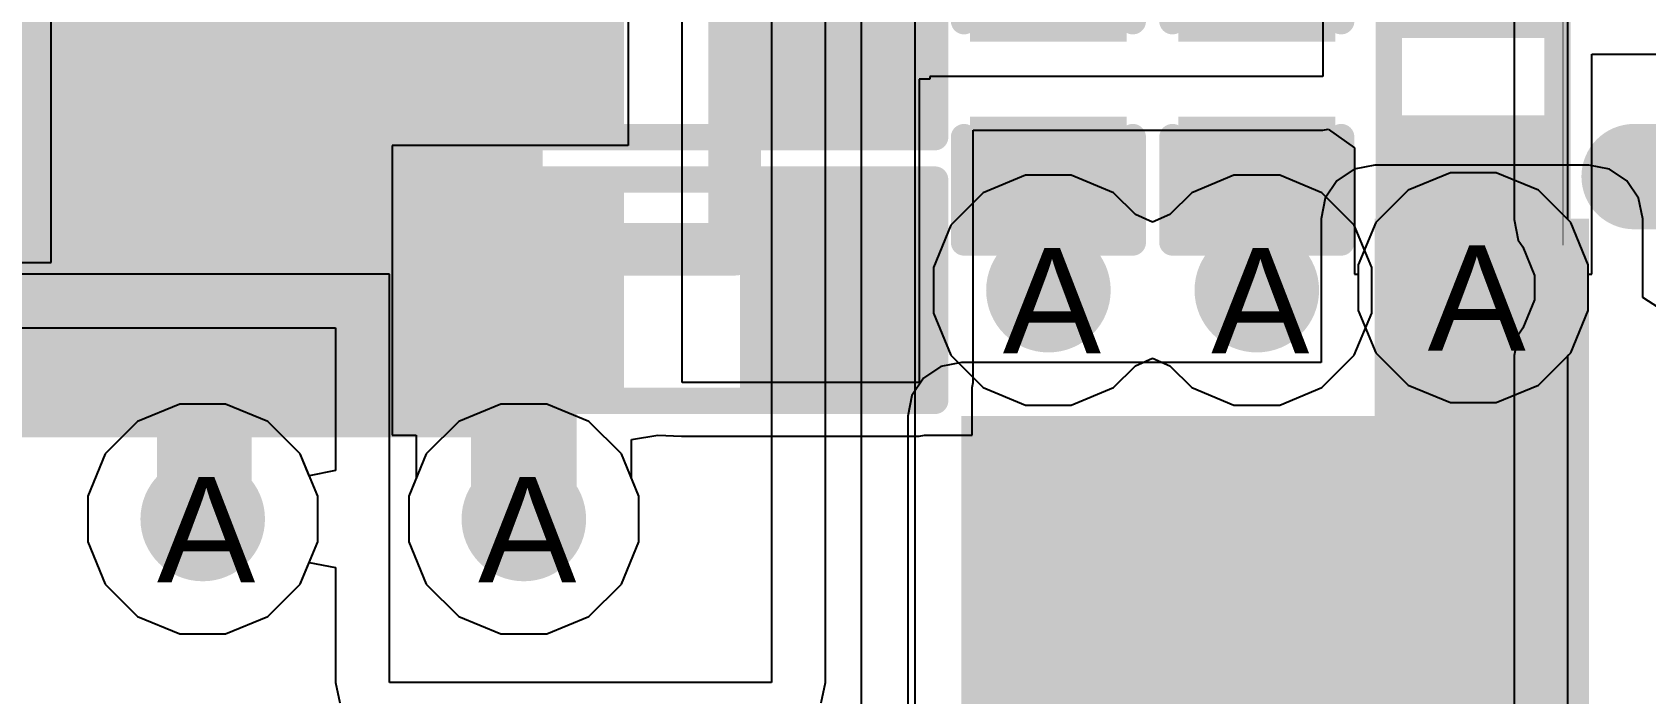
# Model space of a CAD drawing. Header units: inches. Extents: x 0 to 5271, y 0 to 5417.
# Drawn here: x 5 to 12.77, y 55.83 to 59.01 of the extents above; entities that cross this region are included whole.
import ezdxf

# ---------------------------------------------------------------- set-up
doc = ezdxf.new("R2010")
doc.units = ezdxf.units.IN
for name, color, linetype in [('Bottom Layer', 5, 'Continuous'), ('Bottom Overlay', 54, 'Continuous'), ('Bottom Paste', 16, 'Continuous'), ('Bottom Solder', 6, 'Continuous'), ('Drill Drawing', 1, 'Continuous'), ('L2_GND1', 16, 'Continuous'), ('L3_SIG1', 76, 'Continuous'), ('L4_PWR', 90, 'Continuous'), ('L5_GND2', 156, 'Continuous'), ('L6_SIG2', 130, 'Continuous'), ('L7_GND3', 216, 'Continuous'), ('Top Layer', 1, 'Continuous'), ('Top Overlay', 2, 'Continuous'), ('Top Paste', 8, 'Continuous'), ('Top Solder', 216, 'Continuous'), ('Via Holes', 16, 'Continuous')]:
    doc.layers.add(name, color=color, linetype=linetype)
doc.styles.add('Arial', font='', dxfattribs={"height": 0.2})
doc.styles.get('Arial').set_extended_font_data('Arial')

# ---------------------------------------------------------------- blocks, each defined once
blk = doc.blocks.new('CAP_0402_27')
at = {"layer": 'Top Layer'}
for points in [[(-0.6985, -0.3175), (-0.6985, 0.3175), (-0.2413, 0.3175), (-0.2413, -0.3175)], [(0.2413, -0.3175), (0.2413, 0.3175), (0.6985, 0.3175), (0.6985, -0.3175)]]:
    blk.add_hatch(color=1, dxfattribs=at).paths.add_polyline_path(points)
at = {"layer": 'Top Paste'}
for points in [[(-0.6985, -0.3175), (-0.6985, 0.3175), (-0.2413, 0.3175), (-0.2413, -0.3175)], [(0.2413, -0.3175), (0.2413, 0.3175), (0.6985, 0.3175), (0.6985, -0.3175)]]:
    blk.add_hatch(color=8, dxfattribs=at).paths.add_polyline_path(points)
at = {"layer": 'Top Solder'}
for points in [[(-0.7585, -0.3775), (-0.7585, 0.3775), (-0.1813, 0.3775), (-0.1813, -0.3775)], [(0.1813, -0.3775), (0.1813, 0.3775), (0.7585, 0.3775), (0.7585, -0.3775)]]:
    blk.add_hatch(color=216, dxfattribs=at).paths.add_polyline_path(points)
at = {"layer": 'Top Overlay'}
for points in [[(-0.2794, 0.4064, 0.127, 0.127, 0), (-0.7874, 0.4064, 0.127, 0.127, 0)], [(-0.7874, -0.4064, 0.127, 0.127, 0), (-0.7874, 0.4064, 0.127, 0.127, 0)], [(0.7874, 0.4064, 0.127, 0.127, 0), (0.2794, 0.4064, 0.127, 0.127, 0)], [(0.7874, -0.4064, 0.127, 0.127, 0), (0.7874, 0.4064, 0.127, 0.127, 0)], [(-0.2794, -0.4064, 0.127, 0.127, 0), (-0.7874, -0.4064, 0.127, 0.127, 0)], [(0.7874, -0.4064, 0.127, 0.127, 0), (0.2794, -0.4064, 0.127, 0.127, 0)]]:
    blk.add_lwpolyline(points, format="xyseb", dxfattribs=at)
for points in [[(-0.8191, 0.4064, 0.0635, 0.0635, 1), (-0.7556, 0.4064, 0.0635, 0.0635, 1)], [(-0.8191, 0.4064, 0.0635, 0.0635, 1), (-0.7556, 0.4064, 0.0635, 0.0635, 1)], [(-0.3111, 0.4064, 0.0635, 0.0635, 1), (-0.2476, 0.4064, 0.0635, 0.0635, 1)], [(0.2477, 0.4064, 0.0635, 0.0635, 1), (0.3112, 0.4064, 0.0635, 0.0635, 1)], [(0.7557, 0.4064, 0.0635, 0.0635, 1), (0.8192, 0.4064, 0.0635, 0.0635, 1)], [(0.7557, 0.4064, 0.0635, 0.0635, 1), (0.8192, 0.4064, 0.0635, 0.0635, 1)], [(-0.8191, -0.4064, 0.0635, 0.0635, 1), (-0.7556, -0.4064, 0.0635, 0.0635, 1)], [(-0.8191, -0.4064, 0.0635, 0.0635, 1), (-0.7556, -0.4064, 0.0635, 0.0635, 1)], [(-0.3111, -0.4064, 0.0635, 0.0635, 1), (-0.2476, -0.4064, 0.0635, 0.0635, 1)], [(0.2477, -0.4064, 0.0635, 0.0635, 1), (0.3112, -0.4064, 0.0635, 0.0635, 1)], [(0.7557, -0.4064, 0.0635, 0.0635, 1), (0.8192, -0.4064, 0.0635, 0.0635, 1)], [(0.7557, -0.4064, 0.0635, 0.0635, 1), (0.8192, -0.4064, 0.0635, 0.0635, 1)]]:
    blk.add_lwpolyline(points, format="xyseb", close=True, dxfattribs=at)
blk = doc.blocks.new('R___0603_29')
at = {"layer": 'Top Layer'}
for points in [[(-0.381, 0.4445), (-0.381, -0.4445), (-1.143, -0.4445), (-1.143, 0.4445)], [(1.143, 0.4445), (1.143, -0.4445), (0.381, -0.4445), (0.381, 0.4445)]]:
    blk.add_hatch(color=1, dxfattribs=at).paths.add_polyline_path(points)
at = {"layer": 'Top Paste'}
for points in [[(-0.381, 0.4445), (-0.381, -0.4445), (-1.143, -0.4445), (-1.143, 0.4445)], [(1.143, 0.4445), (1.143, -0.4445), (0.381, -0.4445), (0.381, 0.4445)]]:
    blk.add_hatch(color=8, dxfattribs=at).paths.add_polyline_path(points)
at = {"layer": 'Top Solder'}
for points in [[(-0.2794, 0.5461), (-0.2794, -0.5461), (-1.2446, -0.5461), (-1.2446, 0.5461)], [(1.2446, 0.5461), (1.2446, -0.5461), (0.2794, -0.5461), (0.2794, 0.5461)]]:
    blk.add_hatch(color=216, dxfattribs=at).paths.add_polyline_path(points)
at = {"layer": 'Top Overlay'}
for points in [[(-1.2192, 0.5334, 0.127, 0.127, 0), (-1.2192, -0.5334, 0.127, 0.127, 0)], [(1.2192, 0.5334, 0.127, 0.127, 0), (-1.2192, 0.5334, 0.127, 0.127, 0)], [(1.2192, 0.5334, 0.127, 0.127, 0), (1.2192, -0.5334, 0.127, 0.127, 0)], [(1.2192, -0.5334, 0.127, 0.127, 0), (-1.2192, -0.5334, 0.127, 0.127, 0)]]:
    blk.add_lwpolyline(points, format="xyseb", dxfattribs=at)
for points in [[(-1.251, 0.5334, 0.0635, 0.0635, 1), (-1.1874, 0.5334, 0.0635, 0.0635, 1)], [(-1.251, 0.5334, 0.0635, 0.0635, 1), (-1.1874, 0.5334, 0.0635, 0.0635, 1)], [(1.1874, 0.5334, 0.0635, 0.0635, 1), (1.251, 0.5334, 0.0635, 0.0635, 1)], [(1.1874, 0.5334, 0.0635, 0.0635, 1), (1.251, 0.5334, 0.0635, 0.0635, 1)], [(-1.251, -0.5334, 0.0635, 0.0635, 1), (-1.1874, -0.5334, 0.0635, 0.0635, 1)], [(-1.251, -0.5334, 0.0635, 0.0635, 1), (-1.1874, -0.5334, 0.0635, 0.0635, 1)], [(1.1874, -0.5334, 0.0635, 0.0635, 1), (1.251, -0.5334, 0.0635, 0.0635, 1)], [(1.1874, -0.5334, 0.0635, 0.0635, 1), (1.251, -0.5334, 0.0635, 0.0635, 1)]]:
    blk.add_lwpolyline(points, format="xyseb", close=True, dxfattribs=at)
blk = doc.blocks.new('R___0603_30')
at = {"layer": 'Top Layer'}
for points in [[(-0.381, 0.4445), (-0.381, -0.4445), (-1.143, -0.4445), (-1.143, 0.4445)], [(1.143, 0.4445), (1.143, -0.4445), (0.381, -0.4445), (0.381, 0.4445)]]:
    blk.add_hatch(color=1, dxfattribs=at).paths.add_polyline_path(points)
at = {"layer": 'Top Paste'}
for points in [[(-0.381, 0.4445), (-0.381, -0.4445), (-1.143, -0.4445), (-1.143, 0.4445)], [(1.143, 0.4445), (1.143, -0.4445), (0.381, -0.4445), (0.381, 0.4445)]]:
    blk.add_hatch(color=8, dxfattribs=at).paths.add_polyline_path(points)
at = {"layer": 'Top Solder'}
for points in [[(-0.2794, 0.5461), (-0.2794, -0.5461), (-1.2446, -0.5461), (-1.2446, 0.5461)], [(1.2446, 0.5461), (1.2446, -0.5461), (0.2794, -0.5461), (0.2794, 0.5461)]]:
    blk.add_hatch(color=216, dxfattribs=at).paths.add_polyline_path(points)
at = {"layer": 'Top Overlay'}
for points in [[(-1.2192, -0.5334, 0.127, 0.127, 0), (-1.2192, 0.5334, 0.127, 0.127, 0)], [(-1.2192, 0.5334, 0.127, 0.127, 0), (1.2192, 0.5334, 0.127, 0.127, 0)], [(1.2192, -0.5334, 0.127, 0.127, 0), (1.2192, 0.5334, 0.127, 0.127, 0)], [(-1.2192, -0.5334, 0.127, 0.127, 0), (1.2192, -0.5334, 0.127, 0.127, 0)]]:
    blk.add_lwpolyline(points, format="xyseb", dxfattribs=at)
for points in [[(-1.25095, 0.5334, 0.0635, 0.0635, 1), (-1.18745, 0.5334, 0.0635, 0.0635, 1)], [(-1.25095, 0.5334, 0.0635, 0.0635, 1), (-1.18745, 0.5334, 0.0635, 0.0635, 1)], [(1.18745, 0.5334, 0.0635, 0.0635, 1), (1.25095, 0.5334, 0.0635, 0.0635, 1)], [(1.18745, 0.5334, 0.0635, 0.0635, 1), (1.25095, 0.5334, 0.0635, 0.0635, 1)], [(-1.25095, -0.5334, 0.0635, 0.0635, 1), (-1.18745, -0.5334, 0.0635, 0.0635, 1)], [(-1.25095, -0.5334, 0.0635, 0.0635, 1), (-1.18745, -0.5334, 0.0635, 0.0635, 1)], [(1.18745, -0.5334, 0.0635, 0.0635, 1), (1.25095, -0.5334, 0.0635, 0.0635, 1)], [(1.18745, -0.5334, 0.0635, 0.0635, 1), (1.25095, -0.5334, 0.0635, 0.0635, 1)]]:
    blk.add_lwpolyline(points, format="xyseb", close=True, dxfattribs=at)
blk = doc.blocks.new('C____E_B_241')
at = {"layer": 'Bottom Layer'}
blk.add_hatch(color=5, dxfattribs=at).paths.add_polyline_path([(5.045, 1.285), (7.835, 1.285), (7.835, -1.285), (5.045, -1.285)])
at = {"layer": 'Bottom Paste'}
blk.add_hatch(color=16, dxfattribs=at).paths.add_polyline_path([(5.045, 1.285), (7.835, 1.285), (7.835, -1.285), (5.045, -1.285)])
at = {"layer": 'Bottom Solder'}
blk.add_hatch(color=6, dxfattribs=at).paths.add_polyline_path([(4.9434, 1.3866), (7.9366, 1.3866), (7.9366, -1.3866), (4.9434, -1.3866)])
at = {"layer": 'Bottom Overlay'}
for points in [[(7.03, 2.3114, 0.254, 0.254, 0), (-0.3868, 2.3114, 0.254, 0.254, 0)], [(7.03, 1.5748, 0.254, 0.254, 0), (7.03, 2.3114, 0.254, 0.254, 0)]]:
    blk.add_lwpolyline(points, format="xyseb", dxfattribs=at)
for points in [[(6.9665, 2.3114, 0.127, 0.127, 1), (7.0935, 2.3114, 0.127, 0.127, 1)], [(6.9665, 2.3114, 0.127, 0.127, 1), (7.0935, 2.3114, 0.127, 0.127, 1)], [(6.9665, 1.5748, 0.127, 0.127, 1), (7.0935, 1.5748, 0.127, 0.127, 1)]]:
    blk.add_lwpolyline(points, format="xyseb", close=True, dxfattribs=at)
blk = doc.blocks.new('R___0402_397')
at = {"layer": 'Top Layer'}
for points in [[(-0.6985, -0.3176), (-0.6985, 0.3174), (-0.2413, 0.3174), (-0.2413, -0.3176)], [(0.2413, -0.3176), (0.2413, 0.3174), (0.6985, 0.3174), (0.6985, -0.3176)]]:
    blk.add_hatch(color=1, dxfattribs=at).paths.add_polyline_path(points)
at = {"layer": 'Top Paste'}
for points in [[(-0.6985, -0.3176), (-0.6985, 0.3174), (-0.2413, 0.3174), (-0.2413, -0.3176)], [(0.2413, -0.3176), (0.2413, 0.3174), (0.6985, 0.3174), (0.6985, -0.3176)]]:
    blk.add_hatch(color=8, dxfattribs=at).paths.add_polyline_path(points)
at = {"layer": 'Top Solder'}
for points in [[(-0.7535, -0.3726), (-0.7535, 0.3725), (-0.1863, 0.3725), (-0.1863, -0.3726)], [(0.1863, -0.3726), (0.1863, 0.3725), (0.7535, 0.3725), (0.7535, -0.3726)]]:
    blk.add_hatch(color=216, dxfattribs=at).paths.add_polyline_path(points)
at = {"layer": 'Top Overlay'}
for points in [[(-0.7874, 0.4063, 0.127, 0.127, 0), (-0.7874, -0.4065, 0.127, 0.127, 0)], [(-0.7874, 0.4063, 0.127, 0.127, 0), (0.7874, 0.4063, 0.127, 0.127, 0)], [(0.7874, 0.4063, 0.127, 0.127, 0), (0.7874, -0.4065, 0.127, 0.127, 0)], [(-0.7874, -0.4065, 0.127, 0.127, 0), (0.7874, -0.4065, 0.127, 0.127, 0)], [(-0.8128, -0.4319, 0.00323, 0.00323, 0), (0.8128, -0.4319, 0.00323, 0.00323, 0)]]:
    blk.add_lwpolyline(points, format="xyseb", dxfattribs=at)
for points in [[(-0.8191, 0.4063, 0.0635, 0.0635, 1), (-0.7556, 0.4063, 0.0635, 0.0635, 1)], [(-0.8191, 0.4063, 0.0635, 0.0635, 1), (-0.7556, 0.4063, 0.0635, 0.0635, 1)], [(0.7557, 0.4063, 0.0635, 0.0635, 1), (0.8192, 0.4063, 0.0635, 0.0635, 1)], [(0.7557, 0.4063, 0.0635, 0.0635, 1), (0.8192, 0.4063, 0.0635, 0.0635, 1)], [(-0.8191, -0.4065, 0.0635, 0.0635, 1), (-0.7556, -0.4065, 0.0635, 0.0635, 1)], [(-0.8191, -0.4065, 0.0635, 0.0635, 1), (-0.7556, -0.4065, 0.0635, 0.0635, 1)], [(0.7557, -0.4065, 0.0635, 0.0635, 1), (0.8192, -0.4065, 0.0635, 0.0635, 1)], [(0.7557, -0.4065, 0.0635, 0.0635, 1), (0.8192, -0.4065, 0.0635, 0.0635, 1)], [(-0.8136, -0.4319, 0.00161, 0.00161, 1), (-0.812, -0.4319, 0.00161, 0.00161, 1)], [(0.812, -0.4319, 0.00161, 0.00161, 1), (0.8136, -0.4319, 0.00161, 0.00161, 1)]]:
    blk.add_lwpolyline(points, format="xyseb", close=True, dxfattribs=at)
blk = doc.blocks.new('CAP_0402_627')
at = {"layer": 'Top Layer'}
for points in [[(-0.6985, -0.3175), (-0.6985, 0.3175), (-0.2413, 0.3175), (-0.2413, -0.3175)], [(0.2413, -0.3175), (0.2413, 0.3175), (0.6985, 0.3175), (0.6985, -0.3175)]]:
    blk.add_hatch(color=1, dxfattribs=at).paths.add_polyline_path(points)
at = {"layer": 'Top Paste'}
for points in [[(-0.6985, -0.3175), (-0.6985, 0.3175), (-0.2413, 0.3175), (-0.2413, -0.3175)], [(0.2413, -0.3175), (0.2413, 0.3175), (0.6985, 0.3175), (0.6985, -0.3175)]]:
    blk.add_hatch(color=8, dxfattribs=at).paths.add_polyline_path(points)
at = {"layer": 'Top Solder'}
for points in [[(-0.7585, -0.3775), (-0.7585, 0.3775), (-0.1813, 0.3775), (-0.1813, -0.3775)], [(0.1813, -0.3775), (0.1813, 0.3775), (0.7585, 0.3775), (0.7585, -0.3775)]]:
    blk.add_hatch(color=216, dxfattribs=at).paths.add_polyline_path(points)
at = {"layer": 'Top Overlay'}
for points in [[(-0.7874, -0.4064, 0.127, 0.127, 0), (-0.7874, 0.4064, 0.127, 0.127, 0)], [(-0.2794, 0.4064, 0.127, 0.127, 0), (-0.7874, 0.4064, 0.127, 0.127, 0)], [(0.7874, 0.4064, 0.127, 0.127, 0), (0.2794, 0.4064, 0.127, 0.127, 0)], [(0.7874, -0.4064, 0.127, 0.127, 0), (0.7874, 0.4064, 0.127, 0.127, 0)], [(-0.2794, -0.4064, 0.127, 0.127, 0), (-0.7874, -0.4064, 0.127, 0.127, 0)], [(0.7874, -0.4064, 0.127, 0.127, 0), (0.2794, -0.4064, 0.127, 0.127, 0)]]:
    blk.add_lwpolyline(points, format="xyseb", dxfattribs=at)
for points in [[(-0.8192, 0.4064, 0.0635, 0.0635, 1), (-0.7557, 0.4064, 0.0635, 0.0635, 1)], [(-0.8192, 0.4064, 0.0635, 0.0635, 1), (-0.7557, 0.4064, 0.0635, 0.0635, 1)], [(-0.3112, 0.4064, 0.0635, 0.0635, 1), (-0.2477, 0.4064, 0.0635, 0.0635, 1)], [(0.2476, 0.4064, 0.0635, 0.0635, 1), (0.3111, 0.4064, 0.0635, 0.0635, 1)], [(0.7556, 0.4064, 0.0635, 0.0635, 1), (0.8191, 0.4064, 0.0635, 0.0635, 1)], [(0.7556, 0.4064, 0.0635, 0.0635, 1), (0.8191, 0.4064, 0.0635, 0.0635, 1)], [(-0.8192, -0.4064, 0.0635, 0.0635, 1), (-0.7557, -0.4064, 0.0635, 0.0635, 1)], [(-0.8192, -0.4064, 0.0635, 0.0635, 1), (-0.7557, -0.4064, 0.0635, 0.0635, 1)], [(-0.3112, -0.4064, 0.0635, 0.0635, 1), (-0.2477, -0.4064, 0.0635, 0.0635, 1)], [(0.2476, -0.4064, 0.0635, 0.0635, 1), (0.3111, -0.4064, 0.0635, 0.0635, 1)], [(0.7556, -0.4064, 0.0635, 0.0635, 1), (0.8191, -0.4064, 0.0635, 0.0635, 1)], [(0.7556, -0.4064, 0.0635, 0.0635, 1), (0.8191, -0.4064, 0.0635, 0.0635, 1)]]:
    blk.add_lwpolyline(points, format="xyseb", close=True, dxfattribs=at)

msp = doc.modelspace()

# ---------------------------------------------------------------- hatches: boundary and pattern name
at = {"layer": 'Bottom Layer'}
h = msp.add_hatch(color=5, dxfattribs=at)
edge = h.paths.add_edge_path()
edge.add_arc((9.8931, 57.7708), 0.3, 0, 360)
h = msp.add_hatch(color=5, dxfattribs=at)
edge = h.paths.add_edge_path()
edge.add_arc((10.8969, 57.7708), 0.3, 0, 360)
for points in [[(11.4652, 54.1636), (12.4968, 54.1636), (12.4968, 58.1152), (11.4652, 58.1152)], [(9.4742, 54.1636), (11.7329, 54.1636), (11.7329, 57.1636), (9.4742, 57.1636)]]:
    msp.add_hatch(color=5, dxfattribs=at).paths.add_polyline_path(points)
h = msp.add_hatch(color=5, dxfattribs=at)
edge = h.paths.add_edge_path()
edge.add_arc((11.9396, 57.7834), 0.3, 0, 360)
h = msp.add_hatch(color=5, dxfattribs=at)
edge = h.paths.add_edge_path()
edge.add_arc((5.8191, 56.6674), 0.3, 0, 360)
h = msp.add_hatch(color=5, dxfattribs=at)
edge = h.paths.add_edge_path()
edge.add_arc((7.366, 56.6674), 0.3, 0, 360)
at = {"layer": 'L2_GND1'}
h = msp.add_hatch(color=16, dxfattribs=at)
edge = h.paths.add_edge_path()
edge.add_arc((9.8931, 57.7708), 0.3, 0, 360)
h = msp.add_hatch(color=16, dxfattribs=at)
edge = h.paths.add_edge_path()
edge.add_arc((10.8969, 57.7708), 0.3, 0, 360)
h = msp.add_hatch(color=16, dxfattribs=at)
edge = h.paths.add_edge_path()
edge.add_arc((11.9396, 57.7834), 0.3, 0, 360)
h = msp.add_hatch(color=16, dxfattribs=at)
edge = h.paths.add_edge_path()
edge.add_arc((5.8191, 56.6674), 0.3, 0, 360)
h = msp.add_hatch(color=16, dxfattribs=at)
edge = h.paths.add_edge_path()
edge.add_arc((7.366, 56.6674), 0.3, 0, 360)
at = {"layer": 'L3_SIG1'}
h = msp.add_hatch(color=76, dxfattribs=at)
edge = h.paths.add_edge_path()
edge.add_arc((9.8931, 57.7708), 0.3, 0, 360)
h = msp.add_hatch(color=76, dxfattribs=at)
edge = h.paths.add_edge_path()
edge.add_arc((10.8969, 57.7708), 0.3, 0, 360)
h = msp.add_hatch(color=76, dxfattribs=at)
edge = h.paths.add_edge_path()
edge.add_arc((11.9396, 57.7834), 0.3, 0, 360)
h = msp.add_hatch(color=76, dxfattribs=at)
edge = h.paths.add_edge_path()
edge.add_arc((5.8191, 56.6674), 0.3, 0, 360)
h = msp.add_hatch(color=76, dxfattribs=at)
edge = h.paths.add_edge_path()
edge.add_arc((7.366, 56.6674), 0.3, 0, 360)
at = {"layer": 'L4_PWR'}
h = msp.add_hatch(color=90, dxfattribs=at)
edge = h.paths.add_edge_path()
edge.add_arc((9.8931, 57.7708), 0.3, 0, 360)
h = msp.add_hatch(color=90, dxfattribs=at)
edge = h.paths.add_edge_path()
edge.add_arc((10.8969, 57.7708), 0.3, 0, 360)
h = msp.add_hatch(color=90, dxfattribs=at)
edge = h.paths.add_edge_path()
edge.add_arc((11.9396, 57.7834), 0.3, 0, 360)
h = msp.add_hatch(color=90, dxfattribs=at)
edge = h.paths.add_edge_path()
edge.add_arc((5.8191, 56.6674), 0.3, 0, 360)
h = msp.add_hatch(color=90, dxfattribs=at)
edge = h.paths.add_edge_path()
edge.add_arc((7.366, 56.6674), 0.3, 0, 360)
at = {"layer": 'L5_GND2'}
h = msp.add_hatch(color=156, dxfattribs=at)
edge = h.paths.add_edge_path()
edge.add_arc((9.8931, 57.7708), 0.3, 0, 360)
h = msp.add_hatch(color=156, dxfattribs=at)
edge = h.paths.add_edge_path()
edge.add_arc((10.8969, 57.7708), 0.3, 0, 360)
h = msp.add_hatch(color=156, dxfattribs=at)
edge = h.paths.add_edge_path()
edge.add_arc((11.9396, 57.7834), 0.3, 0, 360)
h = msp.add_hatch(color=156, dxfattribs=at)
edge = h.paths.add_edge_path()
edge.add_arc((5.8191, 56.6674), 0.3, 0, 360)
h = msp.add_hatch(color=156, dxfattribs=at)
edge = h.paths.add_edge_path()
edge.add_arc((7.366, 56.6674), 0.3, 0, 360)
at = {"layer": 'L6_SIG2'}
h = msp.add_hatch(color=130, dxfattribs=at)
edge = h.paths.add_edge_path()
edge.add_arc((9.8931, 57.7708), 0.3, 0, 360)
h = msp.add_hatch(color=130, dxfattribs=at)
edge = h.paths.add_edge_path()
edge.add_arc((10.8969, 57.7708), 0.3, 0, 360)
h = msp.add_hatch(color=130, dxfattribs=at)
edge = h.paths.add_edge_path()
edge.add_arc((11.9396, 57.7834), 0.3, 0, 360)
h = msp.add_hatch(color=130, dxfattribs=at)
edge = h.paths.add_edge_path()
edge.add_arc((5.8191, 56.6674), 0.3, 0, 360)
h = msp.add_hatch(color=130, dxfattribs=at)
edge = h.paths.add_edge_path()
edge.add_arc((7.366, 56.6674), 0.3, 0, 360)
at = {"layer": 'L7_GND3'}
h = msp.add_hatch(color=216, dxfattribs=at)
edge = h.paths.add_edge_path()
edge.add_arc((9.8931, 57.7708), 0.3, 0, 360)
h = msp.add_hatch(color=216, dxfattribs=at)
edge = h.paths.add_edge_path()
edge.add_arc((10.8969, 57.7708), 0.3, 0, 360)
h = msp.add_hatch(color=216, dxfattribs=at)
edge = h.paths.add_edge_path()
edge.add_arc((11.9396, 57.7834), 0.3, 0, 360)
h = msp.add_hatch(color=216, dxfattribs=at)
edge = h.paths.add_edge_path()
edge.add_arc((5.8191, 56.6674), 0.3, 0, 360)
h = msp.add_hatch(color=216, dxfattribs=at)
edge = h.paths.add_edge_path()
edge.add_arc((7.366, 56.6674), 0.3, 0, 360)
at = {"layer": 'Top Layer'}
h = msp.add_hatch(color=1, dxfattribs=at)
edge = h.paths.add_edge_path()
edge.add_arc((9.8931, 57.7708), 0.3, 0, 360)
h = msp.add_hatch(color=1, dxfattribs=at)
edge = h.paths.add_edge_path()
edge.add_arc((10.8969, 57.7708), 0.3, 0, 360)
h = msp.add_hatch(color=1, dxfattribs=at)
edge = h.paths.add_edge_path()
edge.add_arc((11.9396, 57.7834), 0.3, 0, 360)
h = msp.add_hatch(color=1, dxfattribs=at)
edge = h.paths.add_edge_path()
edge.add_arc((5.8191, 56.6674), 0.3, 0, 360)
h = msp.add_hatch(color=1, dxfattribs=at)
edge = h.paths.add_edge_path()
edge.add_arc((7.366, 56.6674), 0.3, 0, 360)
at = {"layer": 'Via Holes'}
h = msp.add_hatch(color=7, dxfattribs=at)
edge = h.paths.add_edge_path()
edge.add_arc((9.8931, 57.7708), 0.15, 0, 360)
h = msp.add_hatch(color=7, dxfattribs=at)
edge = h.paths.add_edge_path()
edge.add_arc((10.8969, 57.7708), 0.15, 0, 360)
h = msp.add_hatch(color=7, dxfattribs=at)
edge = h.paths.add_edge_path()
edge.add_arc((11.9396, 57.7834), 0.15, 0, 360)
h = msp.add_hatch(color=7, dxfattribs=at)
edge = h.paths.add_edge_path()
edge.add_arc((5.8191, 56.6674), 0.15, 0, 360)
h = msp.add_hatch(color=7, dxfattribs=at)
edge = h.paths.add_edge_path()
edge.add_arc((7.366, 56.6674), 0.15, 0, 360)

# ---------------------------------------------------------------- linework, layer by layer
at = {"layer": 'Bottom Layer'}
for p, q in [((11.4652, 58.3742), (11.3661, 58.3545)), ((12.4968, 58.3742), (11.4652, 58.3742)), ((12.5959, 58.3545), (12.4968, 58.3742)), ((11.2821, 58.2983), (11.2259, 58.2143)), ((11.3661, 58.3545), (11.2821, 58.2983)), ((12.6799, 58.2983), (12.5959, 58.3545)), ((12.7361, 58.2143), (12.6799, 58.2983)), ((11.2259, 58.2143), (11.2062, 58.1152)), ((12.7558, 58.1152), (12.7361, 58.2143)), ((11.2062, 58.1152), (11.2062, 57.4226)), ((12.7558, 57.7351), (12.7558, 58.1152)), ((12.8828, 57.6539), (12.7558, 57.7351)), ((9.3751, 57.4028), (9.2911, 57.3467)), ((9.4742, 57.4226), (9.3751, 57.4028)), ((11.2062, 57.4226), (9.4742, 57.4226)), ((9.2911, 57.3467), (9.2349, 57.2627)), ((7.2558, 57.2214), (7.0522, 57.1371)), ((7.4762, 57.2214), (7.2558, 57.2214)), ((7.6798, 57.1371), (7.4762, 57.2214)), ((9.2349, 57.2627), (9.2152, 57.1636)), ((7.0522, 57.1371), (6.8963, 56.9812)), ((7.8357, 56.9812), (7.6798, 57.1371)), ((9.2152, 57.1636), (9.2152, 54.1636)), ((6.8963, 56.9812), (6.812, 56.7776)), ((7.92, 56.7776), (7.8357, 56.9812)), ((6.812, 56.7776), (6.812, 56.5572)), ((7.92, 56.5572), (7.92, 56.7776)), ((6.812, 56.5572), (6.8963, 56.3536)), ((7.8357, 56.3536), (7.92, 56.5572)), ((6.8963, 56.3536), (7.0522, 56.1977)), ((7.6798, 56.1977), (7.8357, 56.3536)), ((7.0522, 56.1977), (7.2558, 56.1134)), ((7.4762, 56.1134), (7.6798, 56.1977)), ((7.2558, 56.1134), (7.4762, 56.1134))]:
    msp.add_line(p, q, dxfattribs=at)
at = {"layer": 'L2_GND1'}
for p, q in [((8.9916, 64.8696), (8.9916, 53.5635)), ((9.2506, 54.5691), (9.2506, 59.877)), ((11.8294, 58.3374), (11.6258, 58.253)), ((12.0498, 58.3374), (11.8294, 58.3374)), ((12.2534, 58.253), (12.0498, 58.3374)), ((11.6258, 58.253), (11.47, 58.0972)), ((12.4093, 58.0972), (12.2534, 58.253)), ((11.47, 58.0972), (11.3856, 57.8936)), ((12.4936, 57.8936), (12.4093, 58.0972)), ((11.3856, 57.8936), (11.3856, 57.6732)), ((12.4936, 57.6732), (12.4936, 57.8936)), ((11.3856, 57.6732), (11.47, 57.4696)), ((12.4093, 57.4696), (12.4936, 57.6732)), ((11.47, 57.4696), (11.6258, 57.3137)), ((12.2534, 57.3137), (12.4093, 57.4696)), ((11.6258, 57.3137), (11.8294, 57.2294)), ((12.0498, 57.2294), (12.2534, 57.3137)), ((5.7089, 57.2214), (5.5053, 57.1371)), ((5.9293, 57.2214), (5.7089, 57.2214)), ((6.1329, 57.1371), (5.9293, 57.2214)), ((7.2558, 57.2214), (7.0522, 57.1371)), ((7.4762, 57.2214), (7.2558, 57.2214)), ((7.6798, 57.1371), (7.4762, 57.2214)), ((11.8294, 57.2294), (12.0498, 57.2294)), ((5.5053, 57.1371), (5.3494, 56.9812)), ((6.2887, 56.9812), (6.1329, 57.1371)), ((7.0522, 57.1371), (6.8963, 56.9812)), ((7.8357, 56.9812), (7.6798, 57.1371)), ((5.3494, 56.9812), (5.2651, 56.7776)), ((6.3731, 56.7776), (6.2887, 56.9812)), ((6.8963, 56.9812), (6.812, 56.7776)), ((7.92, 56.7776), (7.8357, 56.9812)), ((5.2651, 56.7776), (5.2651, 56.5572)), ((6.3731, 56.5572), (6.3731, 56.7776)), ((6.812, 56.7776), (6.812, 56.5572)), ((7.92, 56.5572), (7.92, 56.7776)), ((5.2651, 56.5572), (5.3494, 56.3536)), ((6.2887, 56.3536), (6.3731, 56.5572)), ((6.812, 56.5572), (6.8963, 56.3536)), ((7.8357, 56.3536), (7.92, 56.5572)), ((5.3494, 56.3536), (5.5053, 56.1977)), ((6.1329, 56.1977), (6.2887, 56.3536)), ((6.8963, 56.3536), (7.0522, 56.1977)), ((7.6798, 56.1977), (7.8357, 56.3536)), ((5.5053, 56.1977), (5.7089, 56.1134)), ((5.9293, 56.1134), (6.1329, 56.1977)), ((7.0522, 56.1977), (7.2558, 56.1134)), ((7.4762, 56.1134), (7.6798, 56.1977)), ((5.7089, 56.1134), (5.9293, 56.1134)), ((7.2558, 56.1134), (7.4762, 56.1134))]:
    msp.add_line(p, q, dxfattribs=at)
at = {"layer": 'L3_SIG1'}
for p, q in [((9.7829, 58.3248), (9.5793, 58.2405)), ((10.0033, 58.3248), (9.7829, 58.3248)), ((10.207, 58.2405), (10.0033, 58.3248)), ((10.7867, 58.3248), (10.5831, 58.2405)), ((11.0071, 58.3248), (10.7867, 58.3248)), ((11.2107, 58.2405), (11.0071, 58.3248)), ((9.5793, 58.2405), (9.4235, 58.0846)), ((10.3121, 58.1354), (10.207, 58.2405)), ((10.5831, 58.2405), (10.478, 58.1354)), ((11.3666, 58.0846), (11.2107, 58.2405)), ((9.4235, 58.0846), (9.3391, 57.881)), ((10.395, 58.0988), (10.3121, 58.1354)), ((10.478, 58.1354), (10.395, 58.0988)), ((11.4509, 57.881), (11.3666, 58.0846)), ((9.3391, 57.881), (9.3391, 57.6606)), ((11.4509, 57.6606), (11.4509, 57.881)), ((9.3391, 57.6606), (9.4235, 57.457)), ((11.3666, 57.457), (11.4509, 57.6606)), ((9.4235, 57.457), (9.5793, 57.3012)), ((10.3121, 57.4063), (10.395, 57.4428)), ((10.395, 57.4428), (10.478, 57.4063)), ((11.2107, 57.3012), (11.3666, 57.457)), ((10.207, 57.3012), (10.3121, 57.4063)), ((10.478, 57.4063), (10.5831, 57.3012)), ((9.5793, 57.3012), (9.7829, 57.2168)), ((10.0033, 57.2168), (10.207, 57.3012)), ((10.5831, 57.3012), (10.7867, 57.2168)), ((11.0071, 57.2168), (11.2107, 57.3012)), ((5.7089, 57.2214), (5.5053, 57.1371)), ((5.9293, 57.2214), (5.7089, 57.2214)), ((6.1329, 57.1371), (5.9293, 57.2214)), ((7.2558, 57.2214), (7.0522, 57.1371)), ((7.4762, 57.2214), (7.2558, 57.2214)), ((7.6798, 57.1371), (7.4762, 57.2214)), ((9.7829, 57.2168), (10.0033, 57.2168)), ((10.7867, 57.2168), (11.0071, 57.2168)), ((5.5053, 57.1371), (5.3494, 56.9812)), ((6.2887, 56.9812), (6.1329, 57.1371)), ((7.0522, 57.1371), (6.8963, 56.9812)), ((7.8357, 56.9812), (7.6798, 57.1371)), ((5.3494, 56.9812), (5.2651, 56.7776)), ((6.3731, 56.7776), (6.2887, 56.9812)), ((6.8963, 56.9812), (6.812, 56.7776)), ((7.92, 56.7776), (7.8357, 56.9812)), ((5.2651, 56.7776), (5.2651, 56.5572)), ((6.3731, 56.5572), (6.3731, 56.7776)), ((6.812, 56.7776), (6.812, 56.5572)), ((7.92, 56.5572), (7.92, 56.7776)), ((5.2651, 56.5572), (5.3494, 56.3536)), ((6.2887, 56.3536), (6.3731, 56.5572)), ((6.812, 56.5572), (6.8963, 56.3536)), ((7.8357, 56.3536), (7.92, 56.5572)), ((5.3494, 56.3536), (5.5053, 56.1977)), ((6.1329, 56.1977), (6.2887, 56.3536)), ((6.8963, 56.3536), (7.0522, 56.1977)), ((7.6798, 56.1977), (7.8357, 56.3536)), ((5.5053, 56.1977), (5.7089, 56.1134)), ((5.9293, 56.1134), (6.1329, 56.1977)), ((7.0522, 56.1977), (7.2558, 56.1134)), ((7.4762, 56.1134), (7.6798, 56.1977)), ((5.7089, 56.1134), (5.9293, 56.1134)), ((7.2558, 56.1134), (7.4762, 56.1134))]:
    msp.add_line(p, q, dxfattribs=at)
msp.add_lwpolyline([(12.7146, 58.3186, 0.508, 0.508, 0), (17.6795, 58.3186, 0.508, 0.508, 0)], format="xyseb", dxfattribs=at)
msp.add_lwpolyline([(12.5876, 58.3186, 0.254, 0.254, 1), (12.8416, 58.3186, 0.254, 0.254, 1)], format="xyseb", close=True, dxfattribs=at)
at = {"layer": 'L4_PWR'}
for p, q in [((12.3952, 58.1113), (12.3952, 61.4283)), ((12.1362, 61.3048), (12.1362, 58.1113)), ((8.5598, 59.817), (8.5598, 55.88)), ((8.8188, 55.88), (8.8188, 59.817)), ((9.7829, 58.3248), (9.5793, 58.2405)), ((10.0033, 58.3248), (9.7829, 58.3248)), ((10.207, 58.2405), (10.0033, 58.3248)), ((10.7867, 58.3248), (10.5831, 58.2405)), ((11.0071, 58.3248), (10.7867, 58.3248)), ((11.2107, 58.2405), (11.0071, 58.3248)), ((9.5793, 58.2405), (9.4235, 58.0846)), ((10.3121, 58.1354), (10.207, 58.2405)), ((10.5831, 58.2405), (10.478, 58.1354)), ((11.3666, 58.0846), (11.2107, 58.2405)), ((9.4235, 58.0846), (9.3391, 57.881)), ((10.395, 58.0988), (10.3121, 58.1354)), ((10.478, 58.1354), (10.395, 58.0988)), ((11.4509, 57.881), (11.3666, 58.0846)), ((12.1362, 58.1113), (12.1559, 58.0122)), ((12.4093, 58.0972), (12.3952, 58.1113)), ((12.4936, 57.8936), (12.4093, 58.0972)), ((12.1559, 58.0122), (12.1776, 57.9797)), ((12.1776, 57.9797), (12.2346, 57.8421)), ((6.7183, 57.8485), (4.064, 57.8485)), ((6.7183, 55.88), (6.7183, 57.8485)), ((9.3391, 57.881), (9.3391, 57.6606)), ((11.4509, 57.6606), (11.4509, 57.881)), ((12.2346, 57.8421), (12.2346, 57.7247)), ((12.4936, 57.6732), (12.4936, 57.8936)), ((12.2346, 57.7247), (12.1776, 57.5871)), ((12.4093, 57.4696), (12.4936, 57.6732)), ((9.3391, 57.6606), (9.4235, 57.457)), ((11.3666, 57.457), (11.4509, 57.6606)), ((4.064, 57.5895), (6.4593, 57.5895)), ((6.4593, 57.5895), (6.4593, 56.9013)), ((12.1559, 57.5546), (12.1362, 57.4555)), ((12.1776, 57.5871), (12.1559, 57.5546)), ((9.4235, 57.457), (9.5793, 57.3012)), ((10.3121, 57.4063), (10.395, 57.4428)), ((10.395, 57.4428), (10.478, 57.4063)), ((11.2107, 57.3012), (11.3666, 57.457)), ((12.1362, 57.4555), (12.1362, 55.0926)), ((12.3952, 57.4555), (12.4093, 57.4696)), ((12.3952, 55.0926), (12.3952, 57.4555)), ((10.207, 57.3012), (10.3121, 57.4063)), ((10.478, 57.4063), (10.5831, 57.3012)), ((9.5793, 57.3012), (9.7829, 57.2168)), ((10.0033, 57.2168), (10.207, 57.3012)), ((10.5831, 57.3012), (10.7867, 57.2168)), ((11.0071, 57.2168), (11.2107, 57.3012)), ((5.7089, 57.2214), (5.5053, 57.1371)), ((5.9293, 57.2214), (5.7089, 57.2214)), ((6.1329, 57.1371), (5.9293, 57.2214)), ((9.7829, 57.2168), (10.0033, 57.2168)), ((10.7867, 57.2168), (11.0071, 57.2168)), ((5.5053, 57.1371), (5.3494, 56.9812)), ((6.2887, 56.9812), (6.1329, 57.1371)), ((5.3494, 56.9812), (5.2651, 56.7776)), ((6.3323, 56.876), (6.2887, 56.9812)), ((6.4593, 56.9013), (6.3323, 56.876)), ((5.2651, 56.7776), (5.2651, 56.5572)), ((5.2651, 56.5572), (5.3494, 56.3536)), ((6.2887, 56.3536), (6.3323, 56.4588)), ((6.3323, 56.4588), (6.4593, 56.4335)), ((6.4593, 56.4335), (6.4593, 55.88)), ((5.3494, 56.3536), (5.5053, 56.1977)), ((6.1329, 56.1977), (6.2887, 56.3536)), ((5.5053, 56.1977), (5.7089, 56.1134)), ((5.9293, 56.1134), (6.1329, 56.1977)), ((5.7089, 56.1134), (5.9293, 56.1134)), ((6.4593, 55.88), (6.479, 55.7809)), ((8.5598, 55.88), (6.7183, 55.88)), ((8.7991, 55.7809), (8.8188, 55.88))]:
    msp.add_line(p, q, dxfattribs=at)
at = {"layer": 'L5_GND2'}
for p, q in [((11.8294, 58.3374), (11.6258, 58.253)), ((12.0498, 58.3374), (11.8294, 58.3374)), ((12.2534, 58.253), (12.0498, 58.3374)), ((11.6258, 58.253), (11.47, 58.0972)), ((12.4093, 58.0972), (12.2534, 58.253)), ((11.47, 58.0972), (11.3856, 57.8936)), ((12.4936, 57.8936), (12.4093, 58.0972)), ((11.3856, 57.8936), (11.3856, 57.6732)), ((12.4936, 57.6732), (12.4936, 57.8936)), ((11.3856, 57.6732), (11.47, 57.4696)), ((12.4093, 57.4696), (12.4936, 57.6732)), ((11.47, 57.4696), (11.6258, 57.3137)), ((12.2534, 57.3137), (12.4093, 57.4696)), ((11.6258, 57.3137), (11.8294, 57.2294)), ((12.0498, 57.2294), (12.2534, 57.3137)), ((7.2558, 57.2214), (7.0522, 57.1371)), ((7.4762, 57.2214), (7.2558, 57.2214)), ((7.6798, 57.1371), (7.4762, 57.2214)), ((11.8294, 57.2294), (12.0498, 57.2294)), ((7.0522, 57.1371), (6.8963, 56.9812)), ((7.8357, 56.9812), (7.6798, 57.1371)), ((6.8963, 56.9812), (6.812, 56.7776)), ((7.92, 56.7776), (7.8357, 56.9812)), ((6.812, 56.7776), (6.812, 56.5572)), ((7.92, 56.5572), (7.92, 56.7776)), ((6.812, 56.5572), (6.8963, 56.3536)), ((7.8357, 56.3536), (7.92, 56.5572)), ((6.8963, 56.3536), (7.0522, 56.1977)), ((7.6798, 56.1977), (7.8357, 56.3536)), ((7.0522, 56.1977), (7.2558, 56.1134)), ((7.4762, 56.1134), (7.6798, 56.1977)), ((7.2558, 56.1134), (7.4762, 56.1134))]:
    msp.add_line(p, q, dxfattribs=at)
at = {"layer": 'L6_SIG2'}
for p, q in [((11.8294, 58.3374), (11.6258, 58.253)), ((12.0498, 58.3374), (11.8294, 58.3374)), ((12.2534, 58.253), (12.0498, 58.3374)), ((11.6258, 58.253), (11.47, 58.0972)), ((12.4093, 58.0972), (12.2534, 58.253)), ((11.47, 58.0972), (11.3856, 57.8936)), ((12.4936, 57.8936), (12.4093, 58.0972)), ((11.3856, 57.8936), (11.3856, 57.6732)), ((12.4936, 57.6732), (12.4936, 57.8936)), ((11.3856, 57.6732), (11.47, 57.4696)), ((12.4093, 57.4696), (12.4936, 57.6732)), ((11.47, 57.4696), (11.6258, 57.3137)), ((12.2534, 57.3137), (12.4093, 57.4696)), ((11.6258, 57.3137), (11.8294, 57.2294)), ((12.0498, 57.2294), (12.2534, 57.3137)), ((7.2558, 57.2214), (7.0522, 57.1371)), ((7.4762, 57.2214), (7.2558, 57.2214)), ((7.6798, 57.1371), (7.4762, 57.2214)), ((11.8294, 57.2294), (12.0498, 57.2294)), ((7.0522, 57.1371), (6.8963, 56.9812)), ((7.8357, 56.9812), (7.6798, 57.1371)), ((6.8963, 56.9812), (6.812, 56.7776)), ((7.92, 56.7776), (7.8357, 56.9812)), ((6.812, 56.7776), (6.812, 56.5572)), ((7.92, 56.5572), (7.92, 56.7776)), ((6.812, 56.5572), (6.8963, 56.3536)), ((7.8357, 56.3536), (7.92, 56.5572)), ((6.8963, 56.3536), (7.0522, 56.1977)), ((7.6798, 56.1977), (7.8357, 56.3536)), ((7.0522, 56.1977), (7.2558, 56.1134)), ((7.4762, 56.1134), (7.6798, 56.1977)), ((7.2558, 56.1134), (7.4762, 56.1134))]:
    msp.add_line(p, q, dxfattribs=at)
at = {"layer": 'L7_GND3'}
for p, q in [((11.8294, 58.3374), (11.6258, 58.253)), ((12.0498, 58.3374), (11.8294, 58.3374)), ((12.2534, 58.253), (12.0498, 58.3374)), ((11.6258, 58.253), (11.47, 58.0972)), ((12.4093, 58.0972), (12.2534, 58.253)), ((11.47, 58.0972), (11.3856, 57.8936)), ((12.4936, 57.8936), (12.4093, 58.0972)), ((11.3856, 57.8936), (11.3856, 57.6732)), ((12.4936, 57.6732), (12.4936, 57.8936)), ((11.3856, 57.6732), (11.47, 57.4696)), ((12.4093, 57.4696), (12.4936, 57.6732)), ((11.47, 57.4696), (11.6258, 57.3137)), ((12.2534, 57.3137), (12.4093, 57.4696)), ((11.6258, 57.3137), (11.8294, 57.2294)), ((12.0498, 57.2294), (12.2534, 57.3137)), ((7.2558, 57.2214), (7.0522, 57.1371)), ((7.4762, 57.2214), (7.2558, 57.2214)), ((7.6798, 57.1371), (7.4762, 57.2214)), ((11.8294, 57.2294), (12.0498, 57.2294)), ((7.0522, 57.1371), (6.8963, 56.9812)), ((7.8357, 56.9812), (7.6798, 57.1371)), ((6.8963, 56.9812), (6.812, 56.7776)), ((7.92, 56.7776), (7.8357, 56.9812)), ((6.812, 56.7776), (6.812, 56.5572)), ((7.92, 56.5572), (7.92, 56.7776)), ((6.812, 56.5572), (6.8963, 56.3536)), ((7.8357, 56.3536), (7.92, 56.5572)), ((6.8963, 56.3536), (7.0522, 56.1977)), ((7.6798, 56.1977), (7.8357, 56.3536)), ((7.0522, 56.1977), (7.2558, 56.1134)), ((7.4762, 56.1134), (7.6798, 56.1977)), ((7.2558, 56.1134), (7.4762, 56.1134))]:
    msp.add_line(p, q, dxfattribs=at)
at = {"layer": 'Top Layer'}
for p, q in [((5.0891, 57.9045), (5.0891, 60.5125)), ((7.869, 59.4868), (7.869, 58.4693)), ((8.128, 57.3263), (8.128, 59.4868)), ((11.2144, 59.487), (11.2144, 58.8012)), ((12.5111, 57.8485), (12.5111, 58.9083)), ((12.5111, 58.9083), (13.3401, 58.9083)), ((9.3216, 58.7884), (9.271, 58.7884)), ((9.271, 58.7884), (9.271, 57.3263)), ((11.2144, 58.8012), (9.3216, 58.8012)), ((9.3216, 58.8012), (9.3216, 58.7884)), ((9.53, 57.3263), (9.53, 58.5422)), ((9.53, 58.5422), (11.2144, 58.5422)), ((11.2144, 58.5422), (11.2411, 58.5475)), ((11.2411, 58.5475), (11.3681, 58.4573)), ((7.869, 58.4693), (6.731, 58.4693)), ((6.731, 58.4693), (6.731, 57.0723)), ((11.3681, 58.4573), (11.3681, 57.8485)), ((2.9811, 57.9045), (5.0891, 57.9045)), ((11.3681, 57.8485), (11.3856, 57.8485)), ((11.3856, 57.8485), (11.3856, 57.6732)), ((12.4936, 57.6732), (12.4936, 57.8485)), ((12.4936, 57.8485), (12.5111, 57.8485)), ((11.3856, 57.6732), (11.47, 57.4696)), ((12.4093, 57.4696), (12.4936, 57.6732)), ((11.47, 57.4696), (11.6258, 57.3137)), ((12.2534, 57.3137), (12.4093, 57.4696)), ((9.271, 57.3263), (8.128, 57.3263)), ((9.525, 57.3013), (9.53, 57.3263)), ((9.525, 57.0723), (9.525, 57.3013)), ((11.6258, 57.3137), (11.8294, 57.2294)), ((12.0498, 57.2294), (12.2534, 57.3137)), ((11.8294, 57.2294), (12.0498, 57.2294)), ((6.731, 57.0723), (6.848, 57.0723)), ((6.848, 57.0723), (6.848, 56.8646)), ((7.8839, 57.0505), (8.0109, 57.072)), ((7.8839, 56.8646), (7.8839, 57.0505)), ((8.0109, 57.072), (8.1261, 57.0677)), ((8.1261, 57.0677), (8.128, 57.0674)), ((8.128, 57.0674), (9.271, 57.0674)), ((9.271, 57.0674), (9.296, 57.0723)), ((9.296, 57.0723), (9.525, 57.0723)), ((6.848, 56.8646), (6.812, 56.7776)), ((7.92, 56.7776), (7.8839, 56.8646)), ((6.812, 56.7776), (6.812, 56.5572)), ((7.92, 56.5572), (7.92, 56.7776)), ((6.812, 56.5572), (6.8963, 56.3536)), ((7.8357, 56.3536), (7.92, 56.5572)), ((6.8963, 56.3536), (7.0522, 56.1977)), ((7.6798, 56.1977), (7.8357, 56.3536)), ((7.0522, 56.1977), (7.2558, 56.1134)), ((7.4762, 56.1134), (7.6798, 56.1977)), ((7.2558, 56.1134), (7.4762, 56.1134))]:
    msp.add_line(p, q, dxfattribs=at)
for points in [[(5.827, 56.6778, 0.4572, 0.4572, 0), (5.827, 59.4728, 0.4572, 0.4572, 0)], [(11.9396, 57.7834, 0.4064, 0.4064, 0), (11.9396, 58.3311, 0.4064, 0.4064, 0)], [(9.8931, 57.7708, 0.4064, 0.4064, 0), (9.8931, 58.3186, 0.4064, 0.4064, 0)], [(10.8968, 57.7708, 0.4064, 0.4064, 0), (10.8968, 58.3186, 0.4064, 0.4064, 0)], [(7.366, 56.6674, 0.508, 0.508, 0), (7.366, 57.7708, 0.508, 0.508, 0)], [(5.8166, 56.6674, 0.4572, 0.4572, 0), (5.827, 56.6778, 0.4572, 0.4572, 0)], [(5.8166, 56.5912, 0.3048, 0.3048, 0), (5.8166, 56.6674, 0.3048, 0.3048, 0)]]:
    msp.add_lwpolyline(points, format="xyseb", dxfattribs=at)
for points in [[(11.838, 58.3311, 0.2032, 0.2032, 1), (12.0412, 58.3311, 0.2032, 0.2032, 1)], [(9.7915, 58.3186, 0.2032, 0.2032, 1), (9.9947, 58.3186, 0.2032, 0.2032, 1)], [(10.7952, 58.3186, 0.2032, 0.2032, 1), (10.9984, 58.3186, 0.2032, 0.2032, 1)], [(7.239, 57.7708, 0.254, 0.254, 1), (7.493, 57.7708, 0.254, 0.254, 1)], [(11.838, 57.7834, 0.2032, 0.2032, 1), (12.0412, 57.7834, 0.2032, 0.2032, 1)], [(9.7915, 57.7708, 0.2032, 0.2032, 1), (9.9947, 57.7708, 0.2032, 0.2032, 1)], [(10.7952, 57.7708, 0.2032, 0.2032, 1), (10.9984, 57.7708, 0.2032, 0.2032, 1)], [(5.7023, 56.6674, 0.2286, 0.2286, 1), (5.9309, 56.6674, 0.2286, 0.2286, 1)], [(5.7127, 56.6778, 0.2286, 0.2286, 1), (5.9413, 56.6778, 0.2286, 0.2286, 1)], [(5.7127, 56.6778, 0.2286, 0.2286, 1), (5.9413, 56.6778, 0.2286, 0.2286, 1)], [(7.239, 56.6674, 0.254, 0.254, 1), (7.493, 56.6674, 0.254, 0.254, 1)], [(5.7404, 56.6674, 0.1524, 0.1524, 1), (5.8928, 56.6674, 0.1524, 0.1524, 1)], [(5.7404, 56.5912, 0.1524, 0.1524, 1), (5.8928, 56.5912, 0.1524, 0.1524, 1)]]:
    msp.add_lwpolyline(points, format="xyseb", close=True, dxfattribs=at)

# ---------------------------------------------------------------- block references
for name, p, rotation in [('C____E_B_241', (6.0706, 64.9986), 270), ('R___0603_29', (8.128, 59.0423), 180), ('CAP_0402_627', (9.8931, 58.7884), 270), ('CAP_0402_27', (10.8969, 58.7885), 270), ('R___0402_397', (11.9395, 58.801), 90)]:
    msp.add_blockref(name, p, dxfattribs=dict(rotation=rotation))
msp.add_blockref('R___0603_30', (8.128, 57.7708))

# ---------------------------------------------------------------- texts
at = {"layer": 'Drill Drawing', "style": 'Arial'}
for p in [(11.7195, 57.4787), (9.6731, 57.4661), (10.6768, 57.4661), (5.599, 56.3627), (7.1459, 56.3627)]:
    msp.add_text('A', height=0.508, dxfattribs=at).set_placement(p)

doc.saveas('drawing.dxf')
